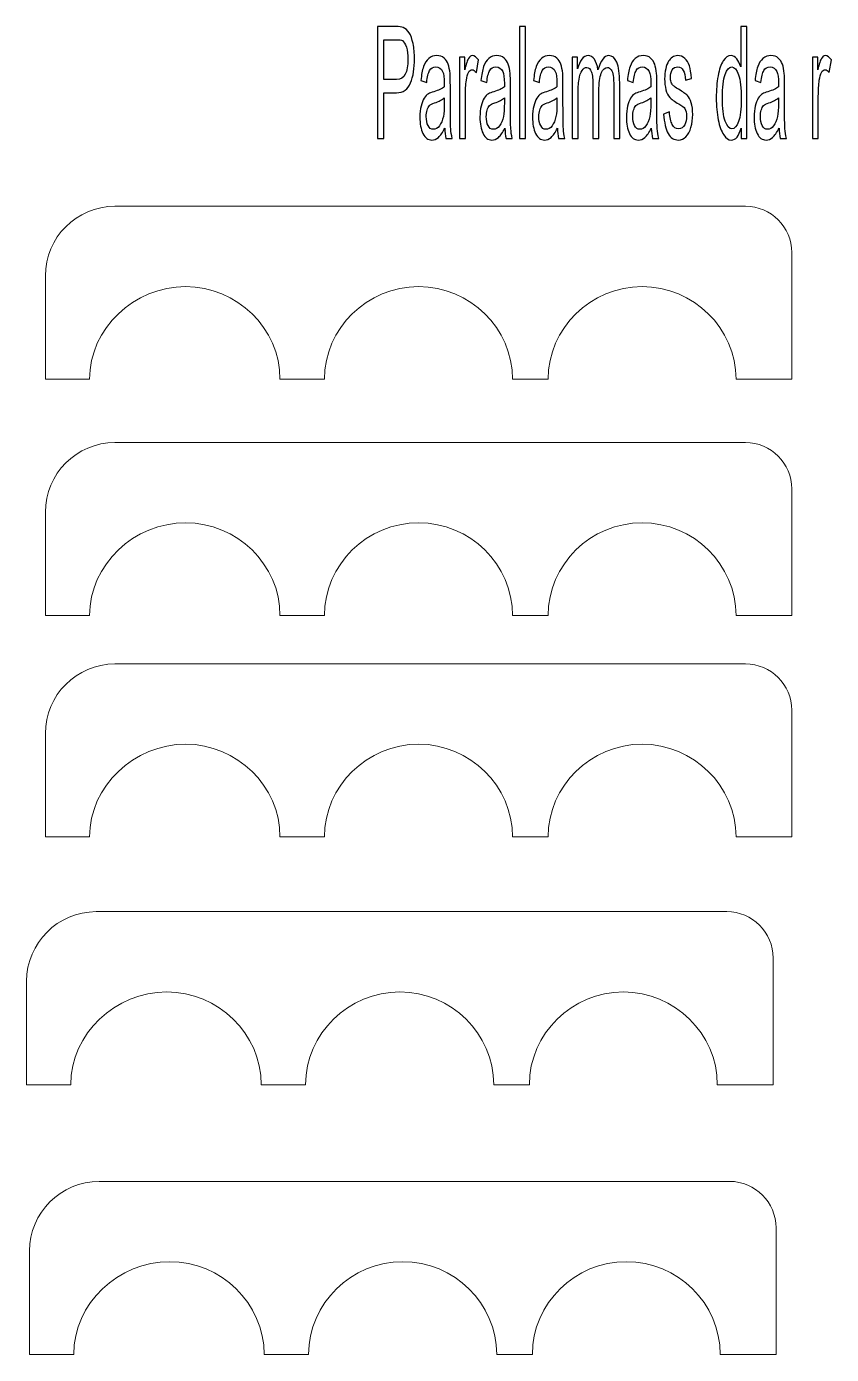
# Model space of a CAD drawing. Header units: millimetres. Extents: x -2444 to 3336, y -980 to 1690.
# Drawn here: x -919.4 to -665, y -747 to -327.2 of the extents above; entities that cross this region are included whole.
import ezdxf

# ---------------------------------------------------------------- set-up
doc = ezdxf.new("R2010")
doc.units = ezdxf.units.MM
doc.header["$MEASUREMENT"] = 0
doc.layers.add('Camada 1', color=7, linetype='Continuous')

msp = doc.modelspace()

# ---------------------------------------------------------------- linework, layer by layer
at = {"layer": 'Camada 1', "color": 250}
for points, knots in [([(-808.4664, -362.4978), (-808.4664, -362.4978), (-808.4664, -327.151), (-808.4664, -327.151), (-808.4664, -327.151), (-808.4664, -327.151), (-802.6946, -327.151), (-802.6946, -327.151), (-802.6946, -327.151), (-801.6804, -327.151), (-800.9047, -327.2661), (-800.3673, -327.4883), (-800.3673, -327.4883), (-799.6165, -327.7763), (-798.9866, -328.3275), (-798.4778, -329.1339), (-798.4778, -329.1339), (-797.9689, -329.9484), (-797.5597, -331.0839), (-797.2501, -332.5402), (-797.2501, -332.5402), (-796.9405, -333.9965), (-796.7875, -335.601), (-796.7875, -337.3535), (-796.7875, -337.3535), (-796.7875, -340.3484), (-797.2003, -342.8908), (-798.0294, -344.9643), (-798.0294, -344.9643), (-798.855, -347.0459), (-800.3531, -348.0826), (-802.5167, -348.0826), (-802.5167, -348.0826), (-802.5167, -348.0826), (-806.4381, -348.0826), (-806.4381, -348.0826), (-806.4381, -348.0826), (-806.4381, -348.0826), (-806.4381, -362.4978), (-806.4381, -362.4978), (-806.4381, -362.4978), (-806.4381, -362.4978), (-808.4664, -362.4978), (-808.4664, -362.4978)], [0, 0, 0, 0, 0.08333333, 0.08333333, 0.08333333, 0.08333333, 0.16666667, 0.16666667, 0.16666667, 0.16666667, 0.25, 0.25, 0.25, 0.25, 0.33333333, 0.33333333, 0.33333333, 0.33333333, 0.41666667, 0.41666667, 0.41666667, 0.41666667, 0.5, 0.5, 0.5, 0.5, 0.58333333, 0.58333333, 0.58333333, 0.58333333, 0.66666667, 0.66666667, 0.66666667, 0.66666667, 0.75, 0.75, 0.75, 0.75, 0.83333333, 0.83333333, 0.83333333, 0.83333333, 1, 1, 1, 1]), ([(-763.6439, -362.4978), (-763.6439, -362.4978), (-763.6439, -327.151), (-763.6439, -327.151), (-763.6439, -327.151), (-763.6439, -327.151), (-761.765, -327.151), (-761.765, -327.151), (-761.765, -327.151), (-761.765, -327.151), (-761.765, -362.4978), (-761.765, -362.4978), (-761.765, -362.4978), (-761.765, -362.4978), (-763.6439, -362.4978), (-763.6439, -362.4978)], [0, 0, 0, 0, 0.2, 0.2, 0.2, 0.2, 0.4, 0.4, 0.4, 0.4, 0.6, 0.6, 0.6, 0.6, 1, 1, 1, 1]), ([(-693.5633, -362.4978), (-693.5633, -362.4978), (-693.5633, -359.2478), (-693.5633, -359.2478), (-693.5633, -359.2478), (-694.2643, -361.7737), (-695.2963, -363.0408), (-696.6592, -363.0408), (-696.6592, -363.0408), (-697.5417, -363.0408), (-698.353, -362.4813), (-699.0896, -361.3541), (-699.0896, -361.3541), (-699.8298, -360.2351), (-700.4027, -358.6636), (-700.8119, -356.656), (-700.8119, -356.656), (-701.2176, -354.6402), (-701.4204, -352.3282), (-701.4204, -349.7117), (-701.4204, -349.7117), (-701.4204, -347.1611), (-701.2354, -344.8491), (-700.8689, -342.7674), (-700.8689, -342.7674), (-700.4988, -340.694), (-699.9472, -339.0978), (-699.2106, -337.9953), (-699.2106, -337.9953), (-698.4776, -336.8845), (-697.652, -336.3332), (-696.7446, -336.3332), (-696.7446, -336.3332), (-696.0756, -336.3332), (-695.4813, -336.6624), (-694.9618, -337.3124), (-694.9618, -337.3124), (-694.4423, -337.9624), (-694.0188, -338.818), (-693.6914, -339.863), (-693.6914, -339.863), (-693.6914, -339.863), (-693.6914, -327.151), (-693.6914, -327.151), (-693.6914, -327.151), (-693.6914, -327.151), (-691.8125, -327.151), (-691.8125, -327.151), (-691.8125, -327.151), (-691.8125, -327.151), (-691.8125, -362.4978), (-691.8125, -362.4978), (-691.8125, -362.4978), (-691.8125, -362.4978), (-693.5633, -362.4978), (-693.5633, -362.4978)], [0, 0, 0, 0, 0.06666667, 0.06666667, 0.06666667, 0.06666667, 0.13333333, 0.13333333, 0.13333333, 0.13333333, 0.2, 0.2, 0.2, 0.2, 0.26666667, 0.26666667, 0.26666667, 0.26666667, 0.33333333, 0.33333333, 0.33333333, 0.33333333, 0.4, 0.4, 0.4, 0.4, 0.46666667, 0.46666667, 0.46666667, 0.46666667, 0.53333333, 0.53333333, 0.53333333, 0.53333333, 0.6, 0.6, 0.6, 0.6, 0.66666667, 0.66666667, 0.66666667, 0.66666667, 0.73333333, 0.73333333, 0.73333333, 0.73333333, 0.8, 0.8, 0.8, 0.8, 0.86666667, 0.86666667, 0.86666667, 0.86666667, 1, 1, 1, 1]), ([(-806.4381, -343.9358), (-806.4381, -343.9358), (-802.4882, -343.9358), (-802.4882, -343.9358), (-802.4882, -343.9358), (-801.1787, -343.9358), (-800.2535, -343.3763), (-799.7019, -342.2491), (-799.7019, -342.2491), (-799.1539, -341.1218), (-798.8799, -339.5421), (-798.8799, -337.4934), (-798.8799, -337.4934), (-798.8799, -336.0206), (-799.04, -334.7535), (-799.3638, -333.7003), (-799.3638, -333.7003), (-799.6876, -332.6472), (-800.1147, -331.9478), (-800.6413, -331.6105), (-800.6413, -331.6105), (-800.983, -331.4048), (-801.6128, -331.2978), (-802.5273, -331.2978), (-802.5273, -331.2978), (-802.5273, -331.2978), (-806.4381, -331.2978), (-806.4381, -331.2978), (-806.4381, -331.2978), (-806.4381, -331.2978), (-806.4381, -343.9358), (-806.4381, -343.9358)], [0, 0, 0, 0, 0.11111111, 0.11111111, 0.11111111, 0.11111111, 0.22222222, 0.22222222, 0.22222222, 0.22222222, 0.33333333, 0.33333333, 0.33333333, 0.33333333, 0.44444444, 0.44444444, 0.44444444, 0.44444444, 0.55555556, 0.55555556, 0.55555556, 0.55555556, 0.66666667, 0.66666667, 0.66666667, 0.66666667, 0.77777778, 0.77777778, 0.77777778, 0.77777778, 1, 1, 1, 1]), ([(-787.2223, -359.2889), (-787.9198, -360.663), (-788.5923, -361.6256), (-789.2364, -362.1934), (-789.2364, -362.1934), (-789.8805, -362.7611), (-790.5708, -363.0408), (-791.311, -363.0408), (-791.311, -363.0408), (-792.528, -363.0408), (-793.4639, -362.3579), (-794.1186, -360.9839), (-794.1186, -360.9839), (-794.7734, -359.6181), (-795.1008, -357.8655), (-795.1008, -355.7345), (-795.1008, -355.7345), (-795.1008, -354.4839), (-794.9762, -353.3402), (-794.7307, -352.3035), (-794.7307, -352.3035), (-794.4816, -351.2668), (-794.1578, -350.444), (-793.7592, -349.8187), (-793.7592, -349.8187), (-793.3571, -349.1934), (-792.9087, -348.7162), (-792.407, -348.3953), (-792.407, -348.3953), (-792.0369, -348.1731), (-791.4782, -347.9592), (-790.7345, -347.7453), (-790.7345, -347.7453), (-789.2186, -347.3339), (-788.0977, -346.832), (-787.3824, -346.256), (-787.3824, -346.256), (-787.3753, -345.6636), (-787.3718, -345.2851), (-787.3718, -345.1288), (-787.3718, -345.1288), (-787.3718, -343.368), (-787.5497, -342.1256), (-787.9055, -341.4016), (-787.9055, -341.4016), (-788.3859, -340.4225), (-789.1012, -339.937), (-790.0477, -339.937), (-790.0477, -339.937), (-790.9338, -339.937), (-791.5885, -340.2991), (-792.0085, -341.0149), (-792.0085, -341.0149), (-792.4319, -341.7307), (-792.7415, -342.9978), (-792.9443, -344.8244), (-792.9443, -344.8244), (-792.9443, -344.8244), (-794.7805, -344.232), (-794.7805, -344.232), (-794.7805, -344.232), (-794.6133, -342.4136), (-794.3392, -340.9408), (-793.9549, -339.8218), (-793.9549, -339.8218), (-793.5706, -338.7029), (-793.0155, -337.8472), (-792.2896, -337.2383), (-792.2896, -337.2383), (-791.5672, -336.6377), (-790.7238, -336.3332), (-789.7702, -336.3332), (-789.7702, -336.3332), (-788.8236, -336.3332), (-788.0514, -336.5883), (-787.4572, -337.1067), (-787.4572, -337.1067), (-786.8664, -337.625), (-786.4287, -338.2668), (-786.1512, -339.0484), (-786.1512, -339.0484), (-785.8736, -339.8301), (-785.6779, -340.8174), (-785.564, -342.0105), (-785.564, -342.0105), (-785.5036, -342.751), (-785.4715, -344.0839), (-785.4715, -346.001), (-785.4715, -346.001), (-785.4715, -346.001), (-785.4715, -351.7605), (-785.4715, -351.7605), (-785.4715, -351.7605), (-785.4715, -355.7839), (-785.4324, -358.3263), (-785.3541, -359.4041), (-785.3541, -359.4041), (-785.2794, -360.482), (-785.1228, -361.5105), (-784.895, -362.4978), (-784.895, -362.4978), (-784.895, -362.4978), (-786.8593, -362.4978), (-786.8593, -362.4978), (-786.8593, -362.4978), (-787.0479, -361.5845), (-787.1689, -360.5149), (-787.2223, -359.2889)], [0, 0, 0, 0, 0.03571429, 0.03571429, 0.03571429, 0.03571429, 0.07142857, 0.07142857, 0.07142857, 0.07142857, 0.10714286, 0.10714286, 0.10714286, 0.10714286, 0.14285714, 0.14285714, 0.14285714, 0.14285714, 0.17857143, 0.17857143, 0.17857143, 0.17857143, 0.21428571, 0.21428571, 0.21428571, 0.21428571, 0.25, 0.25, 0.25, 0.25, 0.28571429, 0.28571429, 0.28571429, 0.28571429, 0.32142857, 0.32142857, 0.32142857, 0.32142857, 0.35714286, 0.35714286, 0.35714286, 0.35714286, 0.39285714, 0.39285714, 0.39285714, 0.39285714, 0.42857143, 0.42857143, 0.42857143, 0.42857143, 0.46428571, 0.46428571, 0.46428571, 0.46428571, 0.5, 0.5, 0.5, 0.5, 0.53571429, 0.53571429, 0.53571429, 0.53571429, 0.57142857, 0.57142857, 0.57142857, 0.57142857, 0.60714286, 0.60714286, 0.60714286, 0.60714286, 0.64285714, 0.64285714, 0.64285714, 0.64285714, 0.67857143, 0.67857143, 0.67857143, 0.67857143, 0.71428571, 0.71428571, 0.71428571, 0.71428571, 0.75, 0.75, 0.75, 0.75, 0.78571429, 0.78571429, 0.78571429, 0.78571429, 0.82142857, 0.82142857, 0.82142857, 0.82142857, 0.85714286, 0.85714286, 0.85714286, 0.85714286, 0.89285714, 0.89285714, 0.89285714, 0.89285714, 0.92857143, 0.92857143, 0.92857143, 0.92857143, 1, 1, 1, 1]), ([(-782.6069, -362.4978), (-782.6069, -362.4978), (-782.6069, -336.8763), (-782.6069, -336.8763), (-782.6069, -336.8763), (-782.6069, -336.8763), (-780.9202, -336.8763), (-780.9202, -336.8763), (-780.9202, -336.8763), (-780.9202, -336.8763), (-780.9202, -340.801), (-780.9202, -340.801), (-780.9202, -340.801), (-780.4897, -338.9826), (-780.0911, -337.7813), (-779.7246, -337.2054), (-779.7246, -337.2054), (-779.3581, -336.6212), (-778.956, -336.3332), (-778.5183, -336.3332), (-778.5183, -336.3332), (-777.8849, -336.3332), (-777.2408, -336.794), (-776.586, -337.7073), (-776.586, -337.7073), (-776.586, -337.7073), (-777.255, -341.7143), (-777.255, -341.7143), (-777.255, -341.7143), (-777.7105, -341.1218), (-778.166, -340.8256), (-778.6214, -340.8256), (-778.6214, -340.8256), (-779.0307, -340.8256), (-779.3972, -341.1136), (-779.7211, -341.6813), (-779.7211, -341.6813), (-780.0449, -342.2491), (-780.2762, -343.0389), (-780.4149, -344.051), (-780.4149, -344.051), (-780.6249, -345.5896), (-780.7281, -347.2763), (-780.7281, -349.1111), (-780.7281, -349.1111), (-780.7281, -349.1111), (-780.7281, -362.4978), (-780.7281, -362.4978), (-780.7281, -362.4978), (-780.7281, -362.4978), (-782.6069, -362.4978), (-782.6069, -362.4978)], [0, 0, 0, 0, 0.07142857, 0.07142857, 0.07142857, 0.07142857, 0.14285714, 0.14285714, 0.14285714, 0.14285714, 0.21428571, 0.21428571, 0.21428571, 0.21428571, 0.28571429, 0.28571429, 0.28571429, 0.28571429, 0.35714286, 0.35714286, 0.35714286, 0.35714286, 0.42857143, 0.42857143, 0.42857143, 0.42857143, 0.5, 0.5, 0.5, 0.5, 0.57142857, 0.57142857, 0.57142857, 0.57142857, 0.64285714, 0.64285714, 0.64285714, 0.64285714, 0.71428571, 0.71428571, 0.71428571, 0.71428571, 0.78571429, 0.78571429, 0.78571429, 0.78571429, 0.85714286, 0.85714286, 0.85714286, 0.85714286, 1, 1, 1, 1]), ([(-768.2378, -359.2889), (-768.9353, -360.663), (-769.6078, -361.6256), (-770.252, -362.1934), (-770.252, -362.1934), (-770.896, -362.7611), (-771.5864, -363.0408), (-772.3265, -363.0408), (-772.3265, -363.0408), (-773.5435, -363.0408), (-774.4794, -362.3579), (-775.1342, -360.9839), (-775.1342, -360.9839), (-775.7889, -359.6181), (-776.1163, -357.8655), (-776.1163, -355.7345), (-776.1163, -355.7345), (-776.1163, -354.4839), (-775.9918, -353.3402), (-775.7462, -352.3035), (-775.7462, -352.3035), (-775.4971, -351.2668), (-775.1733, -350.444), (-774.7748, -349.8187), (-774.7748, -349.8187), (-774.3727, -349.1934), (-773.9243, -348.7162), (-773.4226, -348.3953), (-773.4226, -348.3953), (-773.0525, -348.1731), (-772.4938, -347.9592), (-771.7501, -347.7453), (-771.7501, -347.7453), (-770.2341, -347.3339), (-769.1132, -346.832), (-768.398, -346.256), (-768.398, -346.256), (-768.3909, -345.6636), (-768.3873, -345.2851), (-768.3873, -345.1288), (-768.3873, -345.1288), (-768.3873, -343.368), (-768.5652, -342.1256), (-768.9211, -341.4016), (-768.9211, -341.4016), (-769.4015, -340.4225), (-770.1167, -339.937), (-771.0633, -339.937), (-771.0633, -339.937), (-771.9494, -339.937), (-772.6041, -340.2991), (-773.024, -341.0149), (-773.024, -341.0149), (-773.4475, -341.7307), (-773.757, -342.9978), (-773.9599, -344.8244), (-773.9599, -344.8244), (-773.9599, -344.8244), (-775.7961, -344.232), (-775.7961, -344.232), (-775.7961, -344.232), (-775.6288, -342.4136), (-775.3548, -340.9408), (-774.9705, -339.8218), (-774.9705, -339.8218), (-774.5862, -338.7029), (-774.0311, -337.8472), (-773.3051, -337.2383), (-773.3051, -337.2383), (-772.5827, -336.6377), (-771.7394, -336.3332), (-770.7857, -336.3332), (-770.7857, -336.3332), (-769.8392, -336.3332), (-769.067, -336.5883), (-768.4727, -337.1067), (-768.4727, -337.1067), (-767.882, -337.625), (-767.4443, -338.2668), (-767.1667, -339.0484), (-767.1667, -339.0484), (-766.8892, -339.8301), (-766.6935, -340.8174), (-766.5796, -342.0105), (-766.5796, -342.0105), (-766.5191, -342.751), (-766.4871, -344.0839), (-766.4871, -346.001), (-766.4871, -346.001), (-766.4871, -346.001), (-766.4871, -351.7605), (-766.4871, -351.7605), (-766.4871, -351.7605), (-766.4871, -355.7839), (-766.4479, -358.3263), (-766.3697, -359.4041), (-766.3697, -359.4041), (-766.2949, -360.482), (-766.1384, -361.5105), (-765.9106, -362.4978), (-765.9106, -362.4978), (-765.9106, -362.4978), (-767.8749, -362.4978), (-767.8749, -362.4978), (-767.8749, -362.4978), (-768.0635, -361.5845), (-768.1845, -360.5149), (-768.2378, -359.2889)], [0, 0, 0, 0, 0.03571429, 0.03571429, 0.03571429, 0.03571429, 0.07142857, 0.07142857, 0.07142857, 0.07142857, 0.10714286, 0.10714286, 0.10714286, 0.10714286, 0.14285714, 0.14285714, 0.14285714, 0.14285714, 0.17857143, 0.17857143, 0.17857143, 0.17857143, 0.21428571, 0.21428571, 0.21428571, 0.21428571, 0.25, 0.25, 0.25, 0.25, 0.28571429, 0.28571429, 0.28571429, 0.28571429, 0.32142857, 0.32142857, 0.32142857, 0.32142857, 0.35714286, 0.35714286, 0.35714286, 0.35714286, 0.39285714, 0.39285714, 0.39285714, 0.39285714, 0.42857143, 0.42857143, 0.42857143, 0.42857143, 0.46428571, 0.46428571, 0.46428571, 0.46428571, 0.5, 0.5, 0.5, 0.5, 0.53571429, 0.53571429, 0.53571429, 0.53571429, 0.57142857, 0.57142857, 0.57142857, 0.57142857, 0.60714286, 0.60714286, 0.60714286, 0.60714286, 0.64285714, 0.64285714, 0.64285714, 0.64285714, 0.67857143, 0.67857143, 0.67857143, 0.67857143, 0.71428571, 0.71428571, 0.71428571, 0.71428571, 0.75, 0.75, 0.75, 0.75, 0.78571429, 0.78571429, 0.78571429, 0.78571429, 0.82142857, 0.82142857, 0.82142857, 0.82142857, 0.85714286, 0.85714286, 0.85714286, 0.85714286, 0.89285714, 0.89285714, 0.89285714, 0.89285714, 0.92857143, 0.92857143, 0.92857143, 0.92857143, 1, 1, 1, 1]), ([(-751.6198, -359.2889), (-752.3173, -360.663), (-752.9898, -361.6256), (-753.6339, -362.1934), (-753.6339, -362.1934), (-754.278, -362.7611), (-754.9683, -363.0408), (-755.7085, -363.0408), (-755.7085, -363.0408), (-756.9255, -363.0408), (-757.8614, -362.3579), (-758.5161, -360.9839), (-758.5161, -360.9839), (-759.1709, -359.6181), (-759.4983, -357.8655), (-759.4983, -355.7345), (-759.4983, -355.7345), (-759.4983, -354.4839), (-759.3737, -353.3402), (-759.1282, -352.3035), (-759.1282, -352.3035), (-758.8791, -351.2668), (-758.5553, -350.444), (-758.1567, -349.8187), (-758.1567, -349.8187), (-757.7546, -349.1934), (-757.3062, -348.7162), (-756.8045, -348.3953), (-756.8045, -348.3953), (-756.4344, -348.1731), (-755.8757, -347.9592), (-755.132, -347.7453), (-755.132, -347.7453), (-753.6161, -347.3339), (-752.4952, -346.832), (-751.7799, -346.256), (-751.7799, -346.256), (-751.7728, -345.6636), (-751.7693, -345.2851), (-751.7693, -345.1288), (-751.7693, -345.1288), (-751.7693, -343.368), (-751.9472, -342.1256), (-752.303, -341.4016), (-752.303, -341.4016), (-752.7834, -340.4225), (-753.4987, -339.937), (-754.4452, -339.937), (-754.4452, -339.937), (-755.3313, -339.937), (-755.986, -340.2991), (-756.406, -341.0149), (-756.406, -341.0149), (-756.8294, -341.7307), (-757.139, -342.9978), (-757.3418, -344.8244), (-757.3418, -344.8244), (-757.3418, -344.8244), (-759.178, -344.232), (-759.178, -344.232), (-759.178, -344.232), (-759.0108, -342.4136), (-758.7367, -340.9408), (-758.3524, -339.8218), (-758.3524, -339.8218), (-757.9681, -338.7029), (-757.413, -337.8472), (-756.6871, -337.2383), (-756.6871, -337.2383), (-755.9647, -336.6377), (-755.1213, -336.3332), (-754.1677, -336.3332), (-754.1677, -336.3332), (-753.2211, -336.3332), (-752.4489, -336.5883), (-751.8547, -337.1067), (-751.8547, -337.1067), (-751.2639, -337.625), (-750.8262, -338.2668), (-750.5487, -339.0484), (-750.5487, -339.0484), (-750.2711, -339.8301), (-750.0754, -340.8174), (-749.9615, -342.0105), (-749.9615, -342.0105), (-749.9011, -342.751), (-749.869, -344.0839), (-749.869, -346.001), (-749.869, -346.001), (-749.869, -346.001), (-749.869, -351.7605), (-749.869, -351.7605), (-749.869, -351.7605), (-749.869, -355.7839), (-749.8299, -358.3263), (-749.7516, -359.4041), (-749.7516, -359.4041), (-749.6769, -360.482), (-749.5203, -361.5105), (-749.2925, -362.4978), (-749.2925, -362.4978), (-749.2925, -362.4978), (-751.2568, -362.4978), (-751.2568, -362.4978), (-751.2568, -362.4978), (-751.4454, -361.5845), (-751.5664, -360.5149), (-751.6198, -359.2889)], [0, 0, 0, 0, 0.03571429, 0.03571429, 0.03571429, 0.03571429, 0.07142857, 0.07142857, 0.07142857, 0.07142857, 0.10714286, 0.10714286, 0.10714286, 0.10714286, 0.14285714, 0.14285714, 0.14285714, 0.14285714, 0.17857143, 0.17857143, 0.17857143, 0.17857143, 0.21428571, 0.21428571, 0.21428571, 0.21428571, 0.25, 0.25, 0.25, 0.25, 0.28571429, 0.28571429, 0.28571429, 0.28571429, 0.32142857, 0.32142857, 0.32142857, 0.32142857, 0.35714286, 0.35714286, 0.35714286, 0.35714286, 0.39285714, 0.39285714, 0.39285714, 0.39285714, 0.42857143, 0.42857143, 0.42857143, 0.42857143, 0.46428571, 0.46428571, 0.46428571, 0.46428571, 0.5, 0.5, 0.5, 0.5, 0.53571429, 0.53571429, 0.53571429, 0.53571429, 0.57142857, 0.57142857, 0.57142857, 0.57142857, 0.60714286, 0.60714286, 0.60714286, 0.60714286, 0.64285714, 0.64285714, 0.64285714, 0.64285714, 0.67857143, 0.67857143, 0.67857143, 0.67857143, 0.71428571, 0.71428571, 0.71428571, 0.71428571, 0.75, 0.75, 0.75, 0.75, 0.78571429, 0.78571429, 0.78571429, 0.78571429, 0.82142857, 0.82142857, 0.82142857, 0.82142857, 0.85714286, 0.85714286, 0.85714286, 0.85714286, 0.89285714, 0.89285714, 0.89285714, 0.89285714, 0.92857143, 0.92857143, 0.92857143, 0.92857143, 1, 1, 1, 1]), ([(-746.9831, -362.4978), (-746.9831, -362.4978), (-746.9831, -336.8763), (-746.9831, -336.8763), (-746.9831, -336.8763), (-746.9831, -336.8763), (-745.2964, -336.8763), (-745.2964, -336.8763), (-745.2964, -336.8763), (-745.2964, -336.8763), (-745.2964, -340.4965), (-745.2964, -340.4965), (-745.2964, -340.4965), (-744.9512, -339.2459), (-744.4886, -338.2339), (-743.9121, -337.4769), (-743.9121, -337.4769), (-743.3357, -336.7117), (-742.6809, -336.3332), (-741.9443, -336.3332), (-741.9443, -336.3332), (-741.1258, -336.3332), (-740.4533, -336.7282), (-739.9302, -337.5098), (-739.9302, -337.5098), (-739.4071, -338.2997), (-739.037, -339.394), (-738.8235, -340.8092), (-738.8235, -340.8092), (-737.941, -337.8225), (-736.7988, -336.3332), (-735.3896, -336.3332), (-735.3896, -336.3332), (-734.2865, -336.3332), (-733.436, -337.0326), (-732.8453, -338.4396), (-732.8453, -338.4396), (-732.251, -339.8465), (-731.9521, -342.0105), (-731.9521, -344.9313), (-731.9521, -344.9313), (-731.9521, -344.9313), (-731.9521, -362.4978), (-731.9521, -362.4978), (-731.9521, -362.4978), (-731.9521, -362.4978), (-733.831, -362.4978), (-733.831, -362.4978), (-733.831, -362.4978), (-733.831, -362.4978), (-733.831, -346.3712), (-733.831, -346.3712), (-733.831, -346.3712), (-733.831, -344.6434), (-733.895, -343.3927), (-734.016, -342.6275), (-734.016, -342.6275), (-734.137, -341.8624), (-734.3577, -341.2535), (-734.6815, -340.7845), (-734.6815, -340.7845), (-735.0017, -340.3155), (-735.3789, -340.0851), (-735.8095, -340.0851), (-735.8095, -340.0851), (-736.5923, -340.0851), (-737.24, -340.6858), (-737.756, -341.8788), (-737.756, -341.8788), (-738.272, -343.0801), (-738.5282, -344.9972), (-738.5282, -347.6301), (-738.5282, -347.6301), (-738.5282, -347.6301), (-738.5282, -362.4978), (-738.5282, -362.4978), (-738.5282, -362.4978), (-738.5282, -362.4978), (-740.407, -362.4978), (-740.407, -362.4978), (-740.407, -362.4978), (-740.407, -362.4978), (-740.407, -345.8693), (-740.407, -345.8693), (-740.407, -345.8693), (-740.407, -343.944), (-740.5601, -342.4959), (-740.8661, -341.5332), (-740.8661, -341.5332), (-741.1721, -340.5706), (-741.6739, -340.0851), (-742.3678, -340.0851), (-742.3678, -340.0851), (-742.8944, -340.0851), (-743.3819, -340.406), (-743.8303, -341.0478), (-743.8303, -341.0478), (-744.2787, -341.6896), (-744.6025, -342.6275), (-744.8053, -343.8699), (-744.8053, -343.8699), (-745.0046, -345.1041), (-745.1043, -346.8896), (-745.1043, -349.2181), (-745.1043, -349.2181), (-745.1043, -349.2181), (-745.1043, -362.4978), (-745.1043, -362.4978), (-745.1043, -362.4978), (-745.1043, -362.4978), (-746.9831, -362.4978), (-746.9831, -362.4978)], [0, 0, 0, 0, 0.03448276, 0.03448276, 0.03448276, 0.03448276, 0.06896552, 0.06896552, 0.06896552, 0.06896552, 0.10344828, 0.10344828, 0.10344828, 0.10344828, 0.13793103, 0.13793103, 0.13793103, 0.13793103, 0.17241379, 0.17241379, 0.17241379, 0.17241379, 0.20689655, 0.20689655, 0.20689655, 0.20689655, 0.24137931, 0.24137931, 0.24137931, 0.24137931, 0.27586207, 0.27586207, 0.27586207, 0.27586207, 0.31034483, 0.31034483, 0.31034483, 0.31034483, 0.34482759, 0.34482759, 0.34482759, 0.34482759, 0.37931034, 0.37931034, 0.37931034, 0.37931034, 0.4137931, 0.4137931, 0.4137931, 0.4137931, 0.44827586, 0.44827586, 0.44827586, 0.44827586, 0.48275862, 0.48275862, 0.48275862, 0.48275862, 0.51724138, 0.51724138, 0.51724138, 0.51724138, 0.55172414, 0.55172414, 0.55172414, 0.55172414, 0.5862069, 0.5862069, 0.5862069, 0.5862069, 0.62068966, 0.62068966, 0.62068966, 0.62068966, 0.65517241, 0.65517241, 0.65517241, 0.65517241, 0.68965517, 0.68965517, 0.68965517, 0.68965517, 0.72413793, 0.72413793, 0.72413793, 0.72413793, 0.75862069, 0.75862069, 0.75862069, 0.75862069, 0.79310345, 0.79310345, 0.79310345, 0.79310345, 0.82758621, 0.82758621, 0.82758621, 0.82758621, 0.86206897, 0.86206897, 0.86206897, 0.86206897, 0.89655172, 0.89655172, 0.89655172, 0.89655172, 0.93103448, 0.93103448, 0.93103448, 0.93103448, 1, 1, 1, 1]), ([(-721.9599, -359.2889), (-722.6574, -360.663), (-723.3299, -361.6256), (-723.974, -362.1934), (-723.974, -362.1934), (-724.6181, -362.7611), (-725.3084, -363.0408), (-726.0486, -363.0408), (-726.0486, -363.0408), (-727.2656, -363.0408), (-728.2015, -362.3579), (-728.8562, -360.9839), (-728.8562, -360.9839), (-729.511, -359.6181), (-729.8384, -357.8655), (-729.8384, -355.7345), (-729.8384, -355.7345), (-729.8384, -354.4839), (-729.7138, -353.3402), (-729.4683, -352.3035), (-729.4683, -352.3035), (-729.2192, -351.2668), (-728.8954, -350.444), (-728.4968, -349.8187), (-728.4968, -349.8187), (-728.0947, -349.1934), (-727.6463, -348.7162), (-727.1446, -348.3953), (-727.1446, -348.3953), (-726.7745, -348.1731), (-726.2158, -347.9592), (-725.4721, -347.7453), (-725.4721, -347.7453), (-723.9562, -347.3339), (-722.8353, -346.832), (-722.12, -346.256), (-722.12, -346.256), (-722.1129, -345.6636), (-722.1094, -345.2851), (-722.1094, -345.1288), (-722.1094, -345.1288), (-722.1094, -343.368), (-722.2873, -342.1256), (-722.6431, -341.4016), (-722.6431, -341.4016), (-723.1235, -340.4225), (-723.8388, -339.937), (-724.7853, -339.937), (-724.7853, -339.937), (-725.6714, -339.937), (-726.3262, -340.2991), (-726.7461, -341.0149), (-726.7461, -341.0149), (-727.1695, -341.7307), (-727.4791, -342.9978), (-727.6819, -344.8244), (-727.6819, -344.8244), (-727.6819, -344.8244), (-729.5181, -344.232), (-729.5181, -344.232), (-729.5181, -344.232), (-729.3509, -342.4136), (-729.0768, -340.9408), (-728.6925, -339.8218), (-728.6925, -339.8218), (-728.3082, -338.7029), (-727.7531, -337.8472), (-727.0272, -337.2383), (-727.0272, -337.2383), (-726.3048, -336.6377), (-725.4614, -336.3332), (-724.5078, -336.3332), (-724.5078, -336.3332), (-723.5612, -336.3332), (-722.789, -336.5883), (-722.1948, -337.1067), (-722.1948, -337.1067), (-721.604, -337.625), (-721.1664, -338.2668), (-720.8888, -339.0484), (-720.8888, -339.0484), (-720.6113, -339.8301), (-720.4155, -340.8174), (-720.3016, -342.0105), (-720.3016, -342.0105), (-720.2412, -342.751), (-720.2091, -344.0839), (-720.2091, -346.001), (-720.2091, -346.001), (-720.2091, -346.001), (-720.2091, -351.7605), (-720.2091, -351.7605), (-720.2091, -351.7605), (-720.2091, -355.7839), (-720.17, -358.3263), (-720.0917, -359.4041), (-720.0917, -359.4041), (-720.017, -360.482), (-719.8604, -361.5105), (-719.6327, -362.4978), (-719.6327, -362.4978), (-719.6327, -362.4978), (-721.5969, -362.4978), (-721.5969, -362.4978), (-721.5969, -362.4978), (-721.7856, -361.5845), (-721.9065, -360.5149), (-721.9599, -359.2889)], [0, 0, 0, 0, 0.03571429, 0.03571429, 0.03571429, 0.03571429, 0.07142857, 0.07142857, 0.07142857, 0.07142857, 0.10714286, 0.10714286, 0.10714286, 0.10714286, 0.14285714, 0.14285714, 0.14285714, 0.14285714, 0.17857143, 0.17857143, 0.17857143, 0.17857143, 0.21428571, 0.21428571, 0.21428571, 0.21428571, 0.25, 0.25, 0.25, 0.25, 0.28571429, 0.28571429, 0.28571429, 0.28571429, 0.32142857, 0.32142857, 0.32142857, 0.32142857, 0.35714286, 0.35714286, 0.35714286, 0.35714286, 0.39285714, 0.39285714, 0.39285714, 0.39285714, 0.42857143, 0.42857143, 0.42857143, 0.42857143, 0.46428571, 0.46428571, 0.46428571, 0.46428571, 0.5, 0.5, 0.5, 0.5, 0.53571429, 0.53571429, 0.53571429, 0.53571429, 0.57142857, 0.57142857, 0.57142857, 0.57142857, 0.60714286, 0.60714286, 0.60714286, 0.60714286, 0.64285714, 0.64285714, 0.64285714, 0.64285714, 0.67857143, 0.67857143, 0.67857143, 0.67857143, 0.71428571, 0.71428571, 0.71428571, 0.71428571, 0.75, 0.75, 0.75, 0.75, 0.78571429, 0.78571429, 0.78571429, 0.78571429, 0.82142857, 0.82142857, 0.82142857, 0.82142857, 0.85714286, 0.85714286, 0.85714286, 0.85714286, 0.89285714, 0.89285714, 0.89285714, 0.89285714, 0.92857143, 0.92857143, 0.92857143, 0.92857143, 1, 1, 1, 1]), ([(-718.0705, -354.8459), (-718.0705, -354.8459), (-716.213, -354.1548), (-716.213, -354.1548), (-716.213, -354.1548), (-716.1098, -355.8744), (-715.818, -357.1908), (-715.3412, -358.1124), (-715.3412, -358.1124), (-714.8643, -359.0256), (-714.1953, -359.4864), (-713.3413, -359.4864), (-713.3413, -359.4864), (-712.4766, -359.4864), (-711.836, -359.0832), (-711.4161, -358.2687), (-711.4161, -358.2687), (-710.9998, -357.4624), (-710.7898, -356.5079), (-710.7898, -355.4136), (-710.7898, -355.4136), (-710.7898, -354.4345), (-710.9785, -353.6611), (-711.3521, -353.1016), (-711.3521, -353.1016), (-711.6154, -352.7149), (-712.2559, -352.2294), (-713.2737, -351.6288), (-713.2737, -351.6288), (-714.6472, -350.8307), (-715.5974, -350.1396), (-716.1311, -349.5554), (-716.1311, -349.5554), (-716.6613, -348.963), (-717.0634, -348.1567), (-717.3375, -347.1199), (-717.3375, -347.1199), (-717.6114, -346.0915), (-717.7502, -344.9478), (-717.7502, -343.6972), (-717.7502, -343.6972), (-717.7502, -342.5535), (-717.6364, -341.5003), (-717.4122, -340.5294), (-717.4122, -340.5294), (-717.1844, -339.5586), (-716.8784, -338.7522), (-716.4906, -338.1105), (-716.4906, -338.1105), (-716.1988, -337.6168), (-715.8002, -337.1972), (-715.2984, -336.8516), (-715.2984, -336.8516), (-714.7932, -336.506), (-714.2558, -336.3332), (-713.6794, -336.3332), (-713.6794, -336.3332), (-712.8111, -336.3332), (-712.0496, -336.6212), (-711.3948, -337.2054), (-711.3948, -337.2054), (-710.7365, -337.7813), (-710.2525, -338.5712), (-709.9394, -339.5586), (-709.9394, -339.5586), (-709.6298, -340.5541), (-709.4127, -341.8788), (-709.2953, -343.5408), (-709.2953, -343.5408), (-709.2953, -343.5408), (-711.1315, -344.1332), (-711.1315, -344.1332), (-711.1315, -344.1332), (-711.2133, -342.8003), (-711.4553, -341.7554), (-711.8539, -341.0067), (-711.8539, -341.0067), (-712.2524, -340.2579), (-712.8146, -339.8877), (-713.5441, -339.8877), (-713.5441, -339.8877), (-714.4017, -339.8877), (-715.0173, -340.2168), (-715.3839, -340.875), (-715.3839, -340.875), (-715.7504, -341.5332), (-715.9354, -342.3067), (-715.9354, -343.187), (-715.9354, -343.187), (-715.9354, -343.7465), (-715.8607, -344.2567), (-715.7077, -344.7092), (-715.7077, -344.7092), (-715.5546, -345.1699), (-715.3163, -345.5567), (-714.9889, -345.8611), (-714.9889, -345.8611), (-714.8003, -346.0256), (-714.2522, -346.3959), (-713.3342, -346.9718), (-713.3342, -346.9718), (-712.0104, -347.7864), (-711.0852, -348.4611), (-710.5585, -348.9794), (-710.5585, -348.9794), (-710.0319, -349.4978), (-709.6191, -350.263), (-709.3202, -351.2503), (-709.3202, -351.2503), (-709.0178, -352.2459), (-708.8683, -353.4801), (-708.8683, -354.9611), (-708.8683, -354.9611), (-708.8683, -356.401), (-709.0498, -357.7586), (-709.4163, -359.0339), (-709.4163, -359.0339), (-709.7828, -360.3092), (-710.3095, -361.2965), (-710.9963, -361.9959), (-710.9963, -361.9959), (-711.6866, -362.6953), (-712.4659, -363.0408), (-713.3342, -363.0408), (-713.3342, -363.0408), (-714.7718, -363.0408), (-715.8714, -362.3497), (-716.6258, -360.9756), (-716.6258, -360.9756), (-717.3802, -359.5934), (-717.8606, -357.5529), (-718.0705, -354.8459)], [0, 0, 0, 0, 0.02941176, 0.02941176, 0.02941176, 0.02941176, 0.05882353, 0.05882353, 0.05882353, 0.05882353, 0.08823529, 0.08823529, 0.08823529, 0.08823529, 0.11764706, 0.11764706, 0.11764706, 0.11764706, 0.14705882, 0.14705882, 0.14705882, 0.14705882, 0.17647059, 0.17647059, 0.17647059, 0.17647059, 0.20588235, 0.20588235, 0.20588235, 0.20588235, 0.23529412, 0.23529412, 0.23529412, 0.23529412, 0.26470588, 0.26470588, 0.26470588, 0.26470588, 0.29411765, 0.29411765, 0.29411765, 0.29411765, 0.32352941, 0.32352941, 0.32352941, 0.32352941, 0.35294118, 0.35294118, 0.35294118, 0.35294118, 0.38235294, 0.38235294, 0.38235294, 0.38235294, 0.41176471, 0.41176471, 0.41176471, 0.41176471, 0.44117647, 0.44117647, 0.44117647, 0.44117647, 0.47058824, 0.47058824, 0.47058824, 0.47058824, 0.5, 0.5, 0.5, 0.5, 0.52941176, 0.52941176, 0.52941176, 0.52941176, 0.55882353, 0.55882353, 0.55882353, 0.55882353, 0.58823529, 0.58823529, 0.58823529, 0.58823529, 0.61764706, 0.61764706, 0.61764706, 0.61764706, 0.64705882, 0.64705882, 0.64705882, 0.64705882, 0.67647059, 0.67647059, 0.67647059, 0.67647059, 0.70588235, 0.70588235, 0.70588235, 0.70588235, 0.73529412, 0.73529412, 0.73529412, 0.73529412, 0.76470588, 0.76470588, 0.76470588, 0.76470588, 0.79411765, 0.79411765, 0.79411765, 0.79411765, 0.82352941, 0.82352941, 0.82352941, 0.82352941, 0.85294118, 0.85294118, 0.85294118, 0.85294118, 0.88235294, 0.88235294, 0.88235294, 0.88235294, 0.91176471, 0.91176471, 0.91176471, 0.91176471, 0.94117647, 0.94117647, 0.94117647, 0.94117647, 1, 1, 1, 1]), ([(-699.4988, -349.7199), (-699.4988, -352.9946), (-699.1999, -355.4383), (-698.5985, -357.0592), (-698.5985, -357.0592), (-698.0007, -358.6801), (-697.2926, -359.4864), (-696.4777, -359.4864), (-696.4777, -359.4864), (-695.6557, -359.4864), (-694.9582, -358.713), (-694.3818, -357.1662), (-694.3818, -357.1662), (-693.8088, -355.6193), (-693.5206, -353.2579), (-693.5206, -350.082), (-693.5206, -350.082), (-693.5206, -346.5934), (-693.8124, -344.0263), (-694.3995, -342.3889), (-694.3995, -342.3889), (-694.9831, -340.7516), (-695.7055, -339.937), (-696.5631, -339.937), (-696.5631, -339.937), (-697.3993, -339.937), (-698.0968, -340.7187), (-698.6591, -342.2902), (-698.6591, -342.2902), (-699.2177, -343.8617), (-699.4988, -346.3383), (-699.4988, -349.7199)], [0, 0, 0, 0, 0.11111111, 0.11111111, 0.11111111, 0.11111111, 0.22222222, 0.22222222, 0.22222222, 0.22222222, 0.33333333, 0.33333333, 0.33333333, 0.33333333, 0.44444444, 0.44444444, 0.44444444, 0.44444444, 0.55555556, 0.55555556, 0.55555556, 0.55555556, 0.66666667, 0.66666667, 0.66666667, 0.66666667, 0.77777778, 0.77777778, 0.77777778, 0.77777778, 1, 1, 1, 1]), ([(-681.6033, -359.2889), (-682.3007, -360.663), (-682.9733, -361.6256), (-683.6174, -362.1934), (-683.6174, -362.1934), (-684.2615, -362.7611), (-684.9518, -363.0408), (-685.692, -363.0408), (-685.692, -363.0408), (-686.9089, -363.0408), (-687.8449, -362.3579), (-688.4996, -360.9839), (-688.4996, -360.9839), (-689.1544, -359.6181), (-689.4818, -357.8655), (-689.4818, -355.7345), (-689.4818, -355.7345), (-689.4818, -354.4839), (-689.3572, -353.3402), (-689.1117, -352.3035), (-689.1117, -352.3035), (-688.8626, -351.2668), (-688.5387, -350.444), (-688.1402, -349.8187), (-688.1402, -349.8187), (-687.7381, -349.1934), (-687.2897, -348.7162), (-686.788, -348.3953), (-686.788, -348.3953), (-686.4179, -348.1731), (-685.8592, -347.9592), (-685.1155, -347.7453), (-685.1155, -347.7453), (-683.5996, -347.3339), (-682.4787, -346.832), (-681.7634, -346.256), (-681.7634, -346.256), (-681.7563, -345.6636), (-681.7527, -345.2851), (-681.7527, -345.1288), (-681.7527, -345.1288), (-681.7527, -343.368), (-681.9307, -342.1256), (-682.2865, -341.4016), (-682.2865, -341.4016), (-682.7669, -340.4225), (-683.4821, -339.937), (-684.4287, -339.937), (-684.4287, -339.937), (-685.3148, -339.937), (-685.9695, -340.2991), (-686.3894, -341.0149), (-686.3894, -341.0149), (-686.8129, -341.7307), (-687.1225, -342.9978), (-687.3253, -344.8244), (-687.3253, -344.8244), (-687.3253, -344.8244), (-689.1615, -344.232), (-689.1615, -344.232), (-689.1615, -344.232), (-688.9942, -342.4136), (-688.7202, -340.9408), (-688.3359, -339.8218), (-688.3359, -339.8218), (-687.9516, -338.7029), (-687.3965, -337.8472), (-686.6706, -337.2383), (-686.6706, -337.2383), (-685.9482, -336.6377), (-685.1048, -336.3332), (-684.1512, -336.3332), (-684.1512, -336.3332), (-683.2046, -336.3332), (-682.4324, -336.5883), (-681.8382, -337.1067), (-681.8382, -337.1067), (-681.2474, -337.625), (-680.8097, -338.2668), (-680.5322, -339.0484), (-680.5322, -339.0484), (-680.2546, -339.8301), (-680.0589, -340.8174), (-679.945, -342.0105), (-679.945, -342.0105), (-679.8845, -342.751), (-679.8525, -344.0839), (-679.8525, -346.001), (-679.8525, -346.001), (-679.8525, -346.001), (-679.8525, -351.7605), (-679.8525, -351.7605), (-679.8525, -351.7605), (-679.8525, -355.7839), (-679.8134, -358.3263), (-679.7351, -359.4041), (-679.7351, -359.4041), (-679.6603, -360.482), (-679.5038, -361.5105), (-679.276, -362.4978), (-679.276, -362.4978), (-679.276, -362.4978), (-681.2403, -362.4978), (-681.2403, -362.4978), (-681.2403, -362.4978), (-681.4289, -361.5845), (-681.5499, -360.5149), (-681.6033, -359.2889)], [0, 0, 0, 0, 0.03571429, 0.03571429, 0.03571429, 0.03571429, 0.07142857, 0.07142857, 0.07142857, 0.07142857, 0.10714286, 0.10714286, 0.10714286, 0.10714286, 0.14285714, 0.14285714, 0.14285714, 0.14285714, 0.17857143, 0.17857143, 0.17857143, 0.17857143, 0.21428571, 0.21428571, 0.21428571, 0.21428571, 0.25, 0.25, 0.25, 0.25, 0.28571429, 0.28571429, 0.28571429, 0.28571429, 0.32142857, 0.32142857, 0.32142857, 0.32142857, 0.35714286, 0.35714286, 0.35714286, 0.35714286, 0.39285714, 0.39285714, 0.39285714, 0.39285714, 0.42857143, 0.42857143, 0.42857143, 0.42857143, 0.46428571, 0.46428571, 0.46428571, 0.46428571, 0.5, 0.5, 0.5, 0.5, 0.53571429, 0.53571429, 0.53571429, 0.53571429, 0.57142857, 0.57142857, 0.57142857, 0.57142857, 0.60714286, 0.60714286, 0.60714286, 0.60714286, 0.64285714, 0.64285714, 0.64285714, 0.64285714, 0.67857143, 0.67857143, 0.67857143, 0.67857143, 0.71428571, 0.71428571, 0.71428571, 0.71428571, 0.75, 0.75, 0.75, 0.75, 0.78571429, 0.78571429, 0.78571429, 0.78571429, 0.82142857, 0.82142857, 0.82142857, 0.82142857, 0.85714286, 0.85714286, 0.85714286, 0.85714286, 0.89285714, 0.89285714, 0.89285714, 0.89285714, 0.92857143, 0.92857143, 0.92857143, 0.92857143, 1, 1, 1, 1]), ([(-671.056, -362.4978), (-671.056, -362.4978), (-671.056, -336.8763), (-671.056, -336.8763), (-671.056, -336.8763), (-671.056, -336.8763), (-669.3692, -336.8763), (-669.3692, -336.8763), (-669.3692, -336.8763), (-669.3692, -336.8763), (-669.3692, -340.801), (-669.3692, -340.801), (-669.3692, -340.801), (-668.9387, -338.9826), (-668.5401, -337.7813), (-668.1736, -337.2054), (-668.1736, -337.2054), (-667.8071, -336.6212), (-667.405, -336.3332), (-666.9673, -336.3332), (-666.9673, -336.3332), (-666.3339, -336.3332), (-665.6898, -336.794), (-665.035, -337.7073), (-665.035, -337.7073), (-665.035, -337.7073), (-665.7041, -341.7143), (-665.7041, -341.7143), (-665.7041, -341.7143), (-666.1595, -341.1218), (-666.615, -340.8256), (-667.0705, -340.8256), (-667.0705, -340.8256), (-667.4797, -340.8256), (-667.8462, -341.1136), (-668.1701, -341.6813), (-668.1701, -341.6813), (-668.4939, -342.2491), (-668.7252, -343.0389), (-668.864, -344.051), (-668.864, -344.051), (-669.0739, -345.5896), (-669.1771, -347.2763), (-669.1771, -349.1111), (-669.1771, -349.1111), (-669.1771, -349.1111), (-669.1771, -362.4978), (-669.1771, -362.4978), (-669.1771, -362.4978), (-669.1771, -362.4978), (-671.056, -362.4978), (-671.056, -362.4978)], [0, 0, 0, 0, 0.07142857, 0.07142857, 0.07142857, 0.07142857, 0.14285714, 0.14285714, 0.14285714, 0.14285714, 0.21428571, 0.21428571, 0.21428571, 0.21428571, 0.28571429, 0.28571429, 0.28571429, 0.28571429, 0.35714286, 0.35714286, 0.35714286, 0.35714286, 0.42857143, 0.42857143, 0.42857143, 0.42857143, 0.5, 0.5, 0.5, 0.5, 0.57142857, 0.57142857, 0.57142857, 0.57142857, 0.64285714, 0.64285714, 0.64285714, 0.64285714, 0.71428571, 0.71428571, 0.71428571, 0.71428571, 0.78571429, 0.78571429, 0.78571429, 0.78571429, 0.85714286, 0.85714286, 0.85714286, 0.85714286, 1, 1, 1, 1]), ([(-787.3718, -349.6624), (-788.055, -350.3041), (-789.0798, -350.8472), (-790.4463, -351.2915), (-790.4463, -351.2915), (-791.222, -351.5465), (-791.77, -351.8345), (-792.0903, -352.1554), (-792.0903, -352.1554), (-792.4105, -352.4763), (-792.6561, -352.9453), (-792.8304, -353.5541), (-792.8304, -353.5541), (-793.0048, -354.1712), (-793.0938, -354.8541), (-793.0938, -355.6111), (-793.0938, -355.6111), (-793.0938, -356.7548), (-792.9052, -357.7174), (-792.5244, -358.4826), (-792.5244, -358.4826), (-792.1436, -359.2478), (-791.5885, -359.6345), (-790.8591, -359.6345), (-790.8591, -359.6345), (-790.1367, -359.6345), (-789.4926, -359.2725), (-788.9268, -358.5402), (-788.9268, -358.5402), (-788.3646, -357.8162), (-787.9482, -356.8206), (-787.6849, -355.5617), (-787.6849, -355.5617), (-787.4821, -354.5826), (-787.3824, -353.1427), (-787.3824, -351.2421), (-787.3824, -351.2421), (-787.3824, -351.2421), (-787.3718, -349.6624), (-787.3718, -349.6624)], [0, 0, 0, 0, 0.09090909, 0.09090909, 0.09090909, 0.09090909, 0.18181818, 0.18181818, 0.18181818, 0.18181818, 0.27272727, 0.27272727, 0.27272727, 0.27272727, 0.36363636, 0.36363636, 0.36363636, 0.36363636, 0.45454545, 0.45454545, 0.45454545, 0.45454545, 0.54545455, 0.54545455, 0.54545455, 0.54545455, 0.63636364, 0.63636364, 0.63636364, 0.63636364, 0.72727273, 0.72727273, 0.72727273, 0.72727273, 0.81818182, 0.81818182, 0.81818182, 0.81818182, 1, 1, 1, 1]), ([(-768.3873, -349.6624), (-769.0705, -350.3041), (-770.0954, -350.8472), (-771.4619, -351.2915), (-771.4619, -351.2915), (-772.2376, -351.5465), (-772.7856, -351.8345), (-773.1058, -352.1554), (-773.1058, -352.1554), (-773.4261, -352.4763), (-773.6717, -352.9453), (-773.846, -353.5541), (-773.846, -353.5541), (-774.0204, -354.1712), (-774.1093, -354.8541), (-774.1093, -355.6111), (-774.1093, -355.6111), (-774.1093, -356.7548), (-773.9207, -357.7174), (-773.54, -358.4826), (-773.54, -358.4826), (-773.1592, -359.2478), (-772.6041, -359.6345), (-771.8746, -359.6345), (-771.8746, -359.6345), (-771.1522, -359.6345), (-770.5082, -359.2725), (-769.9424, -358.5402), (-769.9424, -358.5402), (-769.3801, -357.8162), (-768.9638, -356.8206), (-768.7004, -355.5617), (-768.7004, -355.5617), (-768.4976, -354.5826), (-768.398, -353.1427), (-768.398, -351.2421), (-768.398, -351.2421), (-768.398, -351.2421), (-768.3873, -349.6624), (-768.3873, -349.6624)], [0, 0, 0, 0, 0.09090909, 0.09090909, 0.09090909, 0.09090909, 0.18181818, 0.18181818, 0.18181818, 0.18181818, 0.27272727, 0.27272727, 0.27272727, 0.27272727, 0.36363636, 0.36363636, 0.36363636, 0.36363636, 0.45454545, 0.45454545, 0.45454545, 0.45454545, 0.54545455, 0.54545455, 0.54545455, 0.54545455, 0.63636364, 0.63636364, 0.63636364, 0.63636364, 0.72727273, 0.72727273, 0.72727273, 0.72727273, 0.81818182, 0.81818182, 0.81818182, 0.81818182, 1, 1, 1, 1]), ([(-751.7693, -349.6624), (-752.4525, -350.3041), (-753.4773, -350.8472), (-754.8438, -351.2915), (-754.8438, -351.2915), (-755.6195, -351.5465), (-756.1675, -351.8345), (-756.4878, -352.1554), (-756.4878, -352.1554), (-756.808, -352.4763), (-757.0536, -352.9453), (-757.2279, -353.5541), (-757.2279, -353.5541), (-757.4023, -354.1712), (-757.4913, -354.8541), (-757.4913, -355.6111), (-757.4913, -355.6111), (-757.4913, -356.7548), (-757.3027, -357.7174), (-756.9219, -358.4826), (-756.9219, -358.4826), (-756.5411, -359.2478), (-755.986, -359.6345), (-755.2566, -359.6345), (-755.2566, -359.6345), (-754.5342, -359.6345), (-753.8901, -359.2725), (-753.3243, -358.5402), (-753.3243, -358.5402), (-752.7621, -357.8162), (-752.3457, -356.8206), (-752.0824, -355.5617), (-752.0824, -355.5617), (-751.8796, -354.5826), (-751.7799, -353.1427), (-751.7799, -351.2421), (-751.7799, -351.2421), (-751.7799, -351.2421), (-751.7693, -349.6624), (-751.7693, -349.6624)], [0, 0, 0, 0, 0.09090909, 0.09090909, 0.09090909, 0.09090909, 0.18181818, 0.18181818, 0.18181818, 0.18181818, 0.27272727, 0.27272727, 0.27272727, 0.27272727, 0.36363636, 0.36363636, 0.36363636, 0.36363636, 0.45454545, 0.45454545, 0.45454545, 0.45454545, 0.54545455, 0.54545455, 0.54545455, 0.54545455, 0.63636364, 0.63636364, 0.63636364, 0.63636364, 0.72727273, 0.72727273, 0.72727273, 0.72727273, 0.81818182, 0.81818182, 0.81818182, 0.81818182, 1, 1, 1, 1]), ([(-722.1094, -349.6624), (-722.7926, -350.3041), (-723.8174, -350.8472), (-725.1839, -351.2915), (-725.1839, -351.2915), (-725.9596, -351.5465), (-726.5076, -351.8345), (-726.8279, -352.1554), (-726.8279, -352.1554), (-727.1481, -352.4763), (-727.3937, -352.9453), (-727.5681, -353.5541), (-727.5681, -353.5541), (-727.7424, -354.1712), (-727.8314, -354.8541), (-727.8314, -355.6111), (-727.8314, -355.6111), (-727.8314, -356.7548), (-727.6428, -357.7174), (-727.262, -358.4826), (-727.262, -358.4826), (-726.8813, -359.2478), (-726.3262, -359.6345), (-725.5967, -359.6345), (-725.5967, -359.6345), (-724.8743, -359.6345), (-724.2302, -359.2725), (-723.6644, -358.5402), (-723.6644, -358.5402), (-723.1022, -357.8162), (-722.6858, -356.8206), (-722.4225, -355.5617), (-722.4225, -355.5617), (-722.2197, -354.5826), (-722.12, -353.1427), (-722.12, -351.2421), (-722.12, -351.2421), (-722.12, -351.2421), (-722.1094, -349.6624), (-722.1094, -349.6624)], [0, 0, 0, 0, 0.09090909, 0.09090909, 0.09090909, 0.09090909, 0.18181818, 0.18181818, 0.18181818, 0.18181818, 0.27272727, 0.27272727, 0.27272727, 0.27272727, 0.36363636, 0.36363636, 0.36363636, 0.36363636, 0.45454545, 0.45454545, 0.45454545, 0.45454545, 0.54545455, 0.54545455, 0.54545455, 0.54545455, 0.63636364, 0.63636364, 0.63636364, 0.63636364, 0.72727273, 0.72727273, 0.72727273, 0.72727273, 0.81818182, 0.81818182, 0.81818182, 0.81818182, 1, 1, 1, 1]), ([(-681.7527, -349.6624), (-682.4359, -350.3041), (-683.4608, -350.8472), (-684.8273, -351.2915), (-684.8273, -351.2915), (-685.603, -351.5465), (-686.151, -351.8345), (-686.4713, -352.1554), (-686.4713, -352.1554), (-686.7915, -352.4763), (-687.0371, -352.9453), (-687.2114, -353.5541), (-687.2114, -353.5541), (-687.3858, -354.1712), (-687.4748, -354.8541), (-687.4748, -355.6111), (-687.4748, -355.6111), (-687.4748, -356.7548), (-687.2862, -357.7174), (-686.9054, -358.4826), (-686.9054, -358.4826), (-686.5246, -359.2478), (-685.9695, -359.6345), (-685.24, -359.6345), (-685.24, -359.6345), (-684.5177, -359.6345), (-683.8736, -359.2725), (-683.3078, -358.5402), (-683.3078, -358.5402), (-682.7456, -357.8162), (-682.3292, -356.8206), (-682.0659, -355.5617), (-682.0659, -355.5617), (-681.8631, -354.5826), (-681.7634, -353.1427), (-681.7634, -351.2421), (-681.7634, -351.2421), (-681.7634, -351.2421), (-681.7527, -349.6624), (-681.7527, -349.6624)], [0, 0, 0, 0, 0.09090909, 0.09090909, 0.09090909, 0.09090909, 0.18181818, 0.18181818, 0.18181818, 0.18181818, 0.27272727, 0.27272727, 0.27272727, 0.27272727, 0.36363636, 0.36363636, 0.36363636, 0.36363636, 0.45454545, 0.45454545, 0.45454545, 0.45454545, 0.54545455, 0.54545455, 0.54545455, 0.54545455, 0.63636364, 0.63636364, 0.63636364, 0.63636364, 0.72727273, 0.72727273, 0.72727273, 0.72727273, 0.81818182, 0.81818182, 0.81818182, 0.81818182, 1, 1, 1, 1])]:
    msp.add_open_spline(points, degree=3, knots=knots, dxfattribs=at)
at = {"layer": 'Camada 1', "color": 250, "lineweight": 9}
for points in [[(-891.4712, -383.9686), (-891.4712, -383.9686), (-692.1982, -383.9686), (-692.1982, -383.9686), (-692.1982, -383.9686), (-684.1333, -383.9686), (-677.5347, -390.5672), (-677.5347, -398.6321), (-677.5347, -398.6321), (-677.5347, -398.6321), (-677.5347, -438.6737), (-677.5347, -438.6737), (-677.5347, -438.6737), (-677.5347, -438.6737), (-695.1711, -438.6737), (-695.1711, -438.6737), (-695.1711, -438.6737), (-695.1711, -422.4769), (-708.6678, -409.3467), (-724.8646, -409.3467), (-724.8646, -409.3467), (-741.0614, -409.3467), (-754.5582, -422.4769), (-754.5582, -438.6737), (-754.5582, -438.6737), (-754.5582, -438.6737), (-765.807, -438.6737), (-765.807, -438.6737), (-765.807, -438.6737), (-765.807, -422.4769), (-779.3037, -409.3467), (-795.5005, -409.3467), (-795.5005, -409.3467), (-811.6972, -409.3467), (-825.2674, -422.4769), (-825.2674, -438.6737), (-825.2674, -438.6737), (-825.2674, -438.6737), (-839.3068, -438.6737), (-839.3068, -438.6737), (-839.3068, -438.6737), (-839.3068, -422.4769), (-852.9501, -409.3467), (-869.1469, -409.3467), (-869.1469, -409.3467), (-885.3437, -409.3467), (-899.5004, -422.4769), (-899.5004, -438.6737), (-899.5004, -438.6737), (-899.5004, -438.6737), (-913.4664, -438.6737), (-913.4664, -438.6737), (-913.4664, -438.6737), (-913.4664, -438.6737), (-913.4664, -405.9638), (-913.4664, -405.9638), (-913.4664, -405.9638), (-913.4664, -393.8665), (-903.5686, -383.9686), (-891.4712, -383.9686)], [(-891.4712, -458.6735), (-891.4712, -458.6735), (-692.1982, -458.6735), (-692.1982, -458.6735), (-692.1982, -458.6735), (-684.1333, -458.6735), (-677.5347, -465.2721), (-677.5347, -473.337), (-677.5347, -473.337), (-677.5347, -473.337), (-677.5347, -513.3786), (-677.5347, -513.3786), (-677.5347, -513.3786), (-677.5347, -513.3786), (-695.1711, -513.3786), (-695.1711, -513.3786), (-695.1711, -513.3786), (-695.1711, -497.1818), (-708.6678, -484.0516), (-724.8646, -484.0516), (-724.8646, -484.0516), (-741.0614, -484.0516), (-754.5582, -497.1818), (-754.5582, -513.3786), (-754.5582, -513.3786), (-754.5582, -513.3786), (-765.807, -513.3786), (-765.807, -513.3786), (-765.807, -513.3786), (-765.807, -497.1818), (-779.3037, -484.0516), (-795.5005, -484.0516), (-795.5005, -484.0516), (-811.6972, -484.0516), (-825.2674, -497.1818), (-825.2674, -513.3786), (-825.2674, -513.3786), (-825.2674, -513.3786), (-839.3068, -513.3786), (-839.3068, -513.3786), (-839.3068, -513.3786), (-839.3068, -497.1818), (-852.9501, -484.0516), (-869.1469, -484.0516), (-869.1469, -484.0516), (-885.3437, -484.0516), (-899.5004, -497.1818), (-899.5004, -513.3786), (-899.5004, -513.3786), (-899.5004, -513.3786), (-913.4664, -513.3786), (-913.4664, -513.3786), (-913.4664, -513.3786), (-913.4664, -513.3786), (-913.4664, -480.6688), (-913.4664, -480.6688), (-913.4664, -480.6688), (-913.4664, -468.5714), (-903.5686, -458.6735), (-891.4712, -458.6735)], [(-891.4712, -528.6735), (-891.4712, -528.6735), (-692.1982, -528.6735), (-692.1982, -528.6735), (-692.1982, -528.6735), (-684.1333, -528.6735), (-677.5347, -535.2721), (-677.5347, -543.337), (-677.5347, -543.337), (-677.5347, -543.337), (-677.5347, -583.3786), (-677.5347, -583.3786), (-677.5347, -583.3786), (-677.5347, -583.3786), (-695.1711, -583.3786), (-695.1711, -583.3786), (-695.1711, -583.3786), (-695.1711, -567.1818), (-708.6678, -554.0516), (-724.8646, -554.0516), (-724.8646, -554.0516), (-741.0614, -554.0516), (-754.5582, -567.1818), (-754.5582, -583.3786), (-754.5582, -583.3786), (-754.5582, -583.3786), (-765.807, -583.3786), (-765.807, -583.3786), (-765.807, -583.3786), (-765.807, -567.1818), (-779.3037, -554.0516), (-795.5005, -554.0516), (-795.5005, -554.0516), (-811.6972, -554.0516), (-825.2674, -567.1818), (-825.2674, -583.3786), (-825.2674, -583.3786), (-825.2674, -583.3786), (-839.3068, -583.3786), (-839.3068, -583.3786), (-839.3068, -583.3786), (-839.3068, -567.1818), (-852.9501, -554.0516), (-869.1469, -554.0516), (-869.1469, -554.0516), (-885.3437, -554.0516), (-899.5004, -567.1818), (-899.5004, -583.3786), (-899.5004, -583.3786), (-899.5004, -583.3786), (-913.4664, -583.3786), (-913.4664, -583.3786), (-913.4664, -583.3786), (-913.4664, -583.3786), (-913.4664, -550.6688), (-913.4664, -550.6688), (-913.4664, -550.6688), (-913.4664, -538.5714), (-903.5686, -528.6735), (-891.4712, -528.6735)], [(-897.4029, -607.0029), (-897.4029, -607.0029), (-698.1299, -607.0029), (-698.1299, -607.0029), (-698.1299, -607.0029), (-690.065, -607.0029), (-683.4664, -613.6015), (-683.4664, -621.6664), (-683.4664, -621.6664), (-683.4664, -621.6664), (-683.4664, -661.708), (-683.4664, -661.708), (-683.4664, -661.708), (-683.4664, -661.708), (-701.1028, -661.708), (-701.1028, -661.708), (-701.1028, -661.708), (-701.1028, -645.5112), (-714.5995, -632.381), (-730.7963, -632.381), (-730.7963, -632.381), (-746.9931, -632.381), (-760.4899, -645.5112), (-760.4899, -661.708), (-760.4899, -661.708), (-760.4899, -661.708), (-771.7387, -661.708), (-771.7387, -661.708), (-771.7387, -661.708), (-771.7387, -645.5112), (-785.2354, -632.381), (-801.4322, -632.381), (-801.4322, -632.381), (-817.6289, -632.381), (-831.1991, -645.5112), (-831.1991, -661.708), (-831.1991, -661.708), (-831.1991, -661.708), (-845.2385, -661.708), (-845.2385, -661.708), (-845.2385, -661.708), (-845.2385, -645.5112), (-858.8818, -632.381), (-875.0786, -632.381), (-875.0786, -632.381), (-891.2754, -632.381), (-905.4321, -645.5112), (-905.4321, -661.708), (-905.4321, -661.708), (-905.4321, -661.708), (-919.3981, -661.708), (-919.3981, -661.708), (-919.3981, -661.708), (-919.3981, -661.708), (-919.3981, -628.9981), (-919.3981, -628.9981), (-919.3981, -628.9981), (-919.3981, -616.9008), (-909.5003, -607.0029), (-897.4029, -607.0029)], [(-896.4712, -692.2978), (-896.4712, -692.2978), (-697.1982, -692.2978), (-697.1982, -692.2978), (-697.1982, -692.2978), (-689.1333, -692.2978), (-682.5347, -698.8964), (-682.5347, -706.9613), (-682.5347, -706.9613), (-682.5347, -706.9613), (-682.5347, -747.0029), (-682.5347, -747.0029), (-682.5347, -747.0029), (-682.5347, -747.0029), (-700.1711, -747.0029), (-700.1711, -747.0029), (-700.1711, -747.0029), (-700.1711, -730.8061), (-713.6678, -717.6759), (-729.8646, -717.6759), (-729.8646, -717.6759), (-746.0614, -717.6759), (-759.5582, -730.8061), (-759.5582, -747.0029), (-759.5582, -747.0029), (-759.5582, -747.0029), (-770.807, -747.0029), (-770.807, -747.0029), (-770.807, -747.0029), (-770.807, -730.8061), (-784.3037, -717.6759), (-800.5005, -717.6759), (-800.5005, -717.6759), (-816.6972, -717.6759), (-830.2674, -730.8061), (-830.2674, -747.0029), (-830.2674, -747.0029), (-830.2674, -747.0029), (-844.3068, -747.0029), (-844.3068, -747.0029), (-844.3068, -747.0029), (-844.3068, -730.8061), (-857.9501, -717.6759), (-874.1469, -717.6759), (-874.1469, -717.6759), (-890.3437, -717.6759), (-904.5004, -730.8061), (-904.5004, -747.0029), (-904.5004, -747.0029), (-904.5004, -747.0029), (-918.4664, -747.0029), (-918.4664, -747.0029), (-918.4664, -747.0029), (-918.4664, -747.0029), (-918.4664, -714.2931), (-918.4664, -714.2931), (-918.4664, -714.2931), (-918.4664, -702.1957), (-908.5686, -692.2978), (-896.4712, -692.2978)]]:
    msp.add_open_spline(points, degree=3, knots=[0, 0, 0, 0, 0.0625, 0.0625, 0.0625, 0.0625, 0.125, 0.125, 0.125, 0.125, 0.1875, 0.1875, 0.1875, 0.1875, 0.25, 0.25, 0.25, 0.25, 0.3125, 0.3125, 0.3125, 0.3125, 0.375, 0.375, 0.375, 0.375, 0.4375, 0.4375, 0.4375, 0.4375, 0.5, 0.5, 0.5, 0.5, 0.5625, 0.5625, 0.5625, 0.5625, 0.625, 0.625, 0.625, 0.625, 0.6875, 0.6875, 0.6875, 0.6875, 0.75, 0.75, 0.75, 0.75, 0.8125, 0.8125, 0.8125, 0.8125, 0.875, 0.875, 0.875, 0.875, 1, 1, 1, 1], dxfattribs=at)

doc.saveas('drawing.dxf')
